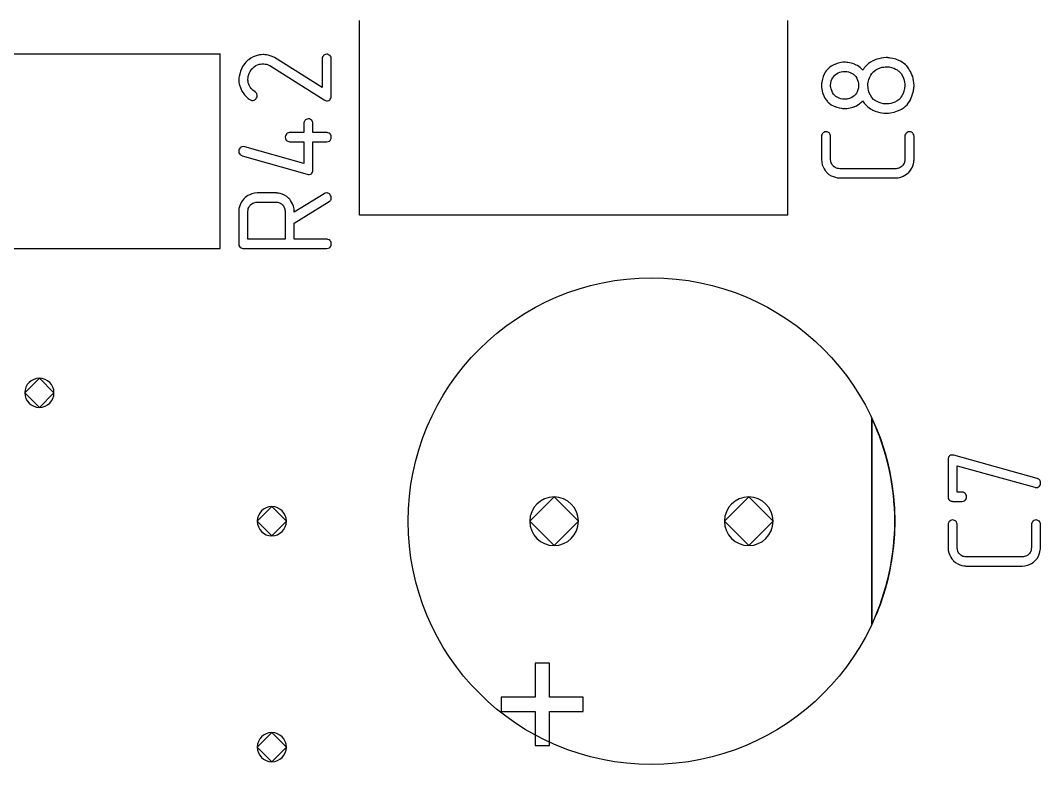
# Model space of a CAD drawing. Header units: inches. Extents: x 0 to 594, y -420 to 0.
# Drawn here: x 200.76 to 211.24, y -84.59 to -76.95 of the extents above; entities that cross this region are included whole.
import ezdxf

# ---------------------------------------------------------------- set-up
doc = ezdxf.new("R2010")
doc.units = ezdxf.units.IN
doc.header["$MEASUREMENT"] = 0

msp = doc.modelspace()

# ---------------------------------------------------------------- linework, layer by layer
at = {"color": 18, "true_color": 0x000000}
for p, q in [((204.24, -78.947), (204.24, -76.947)), ((208.64, -78.947), (208.64, -76.947)), ((198.41, -77.292), (202.81, -77.292)), ((202.81, -79.292), (202.81, -77.292)), ((203.124, -77.336), (203.103, -77.352)), ((203.149, -77.322), (203.124, -77.336)), ((203.18, -77.311), (203.149, -77.322)), ((203.214, -77.301), (203.18, -77.311)), ((203.232, -77.3), (203.214, -77.301)), ((203.251, -77.298), (203.232, -77.3)), ((203.253, -77.298), (203.251, -77.298)), ((203.26, -77.298), (203.253, -77.298)), ((203.272, -77.3), (203.26, -77.298)), ((203.287, -77.302), (203.272, -77.3)), ((203.304, -77.305), (203.287, -77.302)), ((203.324, -77.311), (203.304, -77.305)), ((203.345, -77.319), (203.324, -77.311)), ((203.368, -77.329), (203.345, -77.319)), ((203.857, -77.637), (203.368, -77.329)), ((203.858, -77.329), (203.857, -77.338)), ((203.857, -77.338), (203.857, -77.637)), ((203.864, -77.318), (203.858, -77.329)), ((203.867, -77.314), (203.864, -77.318)), ((203.872, -77.308), (203.867, -77.314)), ((203.875, -77.305), (203.872, -77.308)), ((203.882, -77.301), (203.875, -77.305)), ((203.892, -77.297), (203.882, -77.301)), ((203.905, -77.294), (203.892, -77.297)), ((203.908, -77.294), (203.905, -77.294)), ((203.915, -77.295), (203.908, -77.294)), ((203.924, -77.3), (203.915, -77.295)), ((203.936, -77.307), (203.924, -77.3)), ((203.939, -77.308), (203.936, -77.307)), ((203.943, -77.315), (203.939, -77.308)), ((203.948, -77.325), (203.943, -77.315)), ((203.95, -77.332), (203.948, -77.325)), ((203.951, -77.341), (203.95, -77.332)), ((203.951, -77.73), (203.951, -77.341)), ((209.556, -77.346), (209.538, -77.352)), ((209.576, -77.341), (209.556, -77.346)), ((209.6, -77.335), (209.576, -77.341)), ((209.625, -77.331), (209.6, -77.335)), ((209.653, -77.329), (209.625, -77.331)), ((209.655, -77.329), (209.653, -77.329)), ((209.659, -77.329), (209.655, -77.329)), ((209.665, -77.329), (209.659, -77.329)), ((209.672, -77.331), (209.665, -77.329)), ((209.682, -77.332), (209.672, -77.331)), ((209.693, -77.334), (209.682, -77.332)), ((209.72, -77.338), (209.693, -77.334)), ((209.751, -77.346), (209.72, -77.338)), ((209.783, -77.359), (209.751, -77.346)), ((203.031, -77.438), (203.018, -77.47)), ((203.039, -77.422), (203.031, -77.438)), ((203.049, -77.407), (203.039, -77.422)), ((203.062, -77.391), (203.049, -77.407)), ((203.074, -77.376), (203.062, -77.391)), ((203.076, -77.374), (203.074, -77.376)), ((203.077, -77.373), (203.076, -77.374)), ((203.081, -77.369), (203.077, -77.373)), ((203.087, -77.363), (203.081, -77.369)), ((203.094, -77.357), (203.087, -77.363)), ((203.103, -77.352), (203.094, -77.357)), ((203.128, -77.456), (203.134, -77.449)), ((203.134, -77.449), (203.136, -77.445)), ((203.136, -77.445), (203.139, -77.442)), ((203.139, -77.442), (203.141, -77.441)), ((203.141, -77.441), (203.158, -77.425)), ((203.158, -77.425), (203.176, -77.412)), ((203.176, -77.412), (203.194, -77.404)), ((203.194, -77.404), (203.21, -77.398)), ((203.21, -77.398), (203.225, -77.396)), ((203.225, -77.396), (203.236, -77.393)), ((203.236, -77.393), (203.244, -77.393)), ((203.244, -77.393), (203.245, -77.393)), ((203.245, -77.393), (203.246, -77.393)), ((203.246, -77.393), (203.259, -77.394)), ((203.259, -77.394), (203.272, -77.396)), ((203.272, -77.396), (203.284, -77.398)), ((203.284, -77.398), (203.294, -77.401)), ((203.294, -77.401), (203.304, -77.405)), ((203.304, -77.405), (203.311, -77.408)), ((203.311, -77.408), (203.317, -77.41)), ((203.317, -77.41), (203.318, -77.411)), ((203.318, -77.411), (203.878, -77.762)), ((209.049, -77.451), (209.036, -77.465)), ((209.061, -77.438), (209.049, -77.451)), ((209.063, -77.436), (209.061, -77.438)), ((209.064, -77.435), (209.063, -77.436)), ((209.068, -77.432), (209.064, -77.435)), ((209.074, -77.428), (209.068, -77.432)), ((209.088, -77.418), (209.074, -77.428)), ((209.108, -77.407), (209.088, -77.418)), ((209.132, -77.397), (209.108, -77.407)), ((209.16, -77.387), (209.132, -77.397)), ((209.191, -77.38), (209.16, -77.387)), ((209.208, -77.377), (209.191, -77.38)), ((209.226, -77.377), (209.208, -77.377)), ((209.229, -77.377), (209.226, -77.377)), ((209.235, -77.377), (209.229, -77.377)), ((209.246, -77.379), (209.235, -77.377)), ((209.259, -77.38), (209.246, -77.379)), ((209.274, -77.383), (209.259, -77.38)), ((209.291, -77.386), (209.274, -77.383)), ((209.309, -77.391), (209.291, -77.386)), ((209.328, -77.398), (209.309, -77.391)), ((209.331, -77.4), (209.328, -77.398)), ((209.336, -77.403), (209.331, -77.4)), ((209.345, -77.407), (209.336, -77.403)), ((209.356, -77.412), (209.345, -77.407)), ((209.37, -77.421), (209.356, -77.412)), ((209.384, -77.432), (209.37, -77.421)), ((209.398, -77.444), (209.384, -77.432)), ((209.411, -77.458), (209.398, -77.444)), ((209.412, -77.455), (209.411, -77.456)), ((209.418, -77.448), (209.412, -77.455)), ((209.426, -77.436), (209.418, -77.448)), ((209.438, -77.422), (209.426, -77.436)), ((209.452, -77.407), (209.438, -77.422)), ((209.47, -77.391), (209.452, -77.407)), ((209.49, -77.376), (209.47, -77.391)), ((209.514, -77.363), (209.49, -77.376)), ((209.517, -77.362), (209.514, -77.363)), ((209.525, -77.358), (209.517, -77.362)), ((209.538, -77.352), (209.525, -77.358)), ((209.545, -77.456), (209.567, -77.444)), ((209.567, -77.444), (209.589, -77.435)), ((209.589, -77.435), (209.61, -77.429)), ((209.61, -77.429), (209.627, -77.427)), ((209.627, -77.427), (209.641, -77.424)), ((209.641, -77.424), (209.646, -77.424)), ((209.646, -77.424), (209.651, -77.424)), ((209.651, -77.424), (209.652, -77.424)), ((209.652, -77.424), (209.653, -77.424)), ((209.653, -77.424), (209.682, -77.425)), ((209.682, -77.425), (209.707, -77.431)), ((209.707, -77.431), (209.73, -77.439)), ((209.73, -77.439), (209.749, -77.448)), ((209.749, -77.448), (209.765, -77.456)), ((209.8, -77.367), (209.783, -77.359)), ((209.817, -77.377), (209.8, -77.367)), ((209.834, -77.389), (209.817, -77.377)), ((209.849, -77.401), (209.834, -77.389)), ((209.851, -77.403), (209.849, -77.401)), ((209.854, -77.405), (209.851, -77.403)), ((209.858, -77.41), (209.854, -77.405)), ((209.863, -77.415), (209.858, -77.41)), ((209.871, -77.424), (209.863, -77.415)), ((209.878, -77.434), (209.871, -77.424)), ((209.886, -77.445), (209.878, -77.434)), ((209.893, -77.458), (209.886, -77.445)), ((203.001, -77.546), (203, -77.553)), ((203, -77.553), (203, -77.565)), ((203, -77.553), (203, -77.553)), ((203.002, -77.536), (203.001, -77.546)), ((203.004, -77.525), (203.002, -77.536)), ((203.01, -77.5), (203.004, -77.525)), ((203.018, -77.47), (203.01, -77.5)), ((203.094, -77.558), (203.096, -77.532)), ((203.094, -77.563), (203.094, -77.558)), ((203.096, -77.532), (203.098, -77.521)), ((203.098, -77.521), (203.1, -77.513)), ((203.1, -77.513), (203.103, -77.504)), ((203.103, -77.504), (203.105, -77.498)), ((203.105, -77.498), (203.107, -77.494)), ((203.107, -77.493), (203.118, -77.472)), ((203.107, -77.494), (203.107, -77.493)), ((203.118, -77.472), (203.128, -77.456)), ((208.997, -77.552), (208.991, -77.577)), ((209.005, -77.524), (208.997, -77.552)), ((209.018, -77.494), (209.005, -77.524)), ((209.026, -77.479), (209.018, -77.494)), ((209.036, -77.465), (209.026, -77.479)), ((209.088, -77.569), (209.095, -77.551)), ((209.095, -77.551), (209.104, -77.537)), ((209.104, -77.537), (209.114, -77.524)), ((209.114, -77.524), (209.121, -77.515)), ((209.121, -77.515), (209.126, -77.51)), ((209.126, -77.51), (209.128, -77.508)), ((209.128, -77.508), (209.143, -77.496)), ((209.143, -77.496), (209.16, -77.487)), ((209.16, -77.487), (209.176, -77.48)), ((209.176, -77.48), (209.191, -77.476)), ((209.191, -77.476), (209.205, -77.473)), ((209.205, -77.473), (209.215, -77.472)), ((209.215, -77.472), (209.222, -77.472)), ((209.222, -77.472), (209.225, -77.472)), ((209.225, -77.472), (209.246, -77.473)), ((209.246, -77.473), (209.264, -77.477)), ((209.264, -77.477), (209.281, -77.483)), ((209.281, -77.483), (209.295, -77.49)), ((209.295, -77.49), (209.308, -77.497)), ((209.308, -77.497), (209.317, -77.503)), ((209.317, -77.503), (209.322, -77.507)), ((209.322, -77.507), (209.324, -77.508)), ((209.324, -77.508), (209.339, -77.525)), ((209.339, -77.525), (209.349, -77.542)), ((209.349, -77.542), (209.357, -77.561)), ((209.357, -77.561), (209.363, -77.577)), ((209.411, -77.456), (209.411, -77.458)), ((209.466, -77.583), (209.473, -77.555)), ((209.473, -77.555), (209.483, -77.531)), ((209.483, -77.531), (209.493, -77.51)), ((209.493, -77.51), (209.504, -77.493)), ((209.504, -77.493), (209.514, -77.482)), ((209.514, -77.482), (209.521, -77.475)), ((209.521, -77.475), (209.522, -77.472)), ((209.522, -77.472), (209.524, -77.472)), ((209.524, -77.472), (209.545, -77.456)), ((209.765, -77.456), (209.776, -77.465)), ((209.776, -77.465), (209.783, -77.47)), ((209.783, -77.47), (209.786, -77.472)), ((209.786, -77.472), (209.806, -77.493)), ((209.806, -77.493), (209.82, -77.517)), ((209.82, -77.517), (209.83, -77.541)), ((209.83, -77.541), (209.837, -77.563)), ((209.902, -77.472), (209.893, -77.458)), ((209.91, -77.489), (209.902, -77.472)), ((209.917, -77.506), (209.91, -77.489)), ((209.924, -77.525), (209.917, -77.506)), ((209.93, -77.545), (209.924, -77.525)), ((209.934, -77.568), (209.93, -77.545)), ((203, -77.565), (203.001, -77.583)), ((203.001, -77.583), (203.004, -77.601)), ((203.004, -77.601), (203.007, -77.608)), ((203.007, -77.608), (203.008, -77.614)), ((203.008, -77.614), (203.01, -77.617)), ((203.01, -77.617), (203.01, -77.618)), ((203.01, -77.618), (203.017, -77.638)), ((203.017, -77.638), (203.025, -77.656)), ((203.025, -77.656), (203.028, -77.663)), ((203.028, -77.663), (203.031, -77.669)), ((203.096, -77.57), (203.094, -77.563)), ((203.097, -77.579), (203.096, -77.57)), ((203.098, -77.59), (203.097, -77.579)), ((203.103, -77.601), (203.098, -77.59)), ((203.107, -77.614), (203.103, -77.601)), ((203.114, -77.627), (203.107, -77.614)), ((203.115, -77.628), (203.114, -77.627)), ((203.118, -77.632), (203.115, -77.628)), ((203.122, -77.638), (203.118, -77.632)), ((203.128, -77.646), (203.122, -77.638)), ((203.136, -77.655), (203.128, -77.646)), ((203.146, -77.665), (203.136, -77.655)), ((203.169, -77.682), (203.146, -77.665)), ((208.988, -77.597), (208.987, -77.604)), ((208.987, -77.604), (208.987, -77.615)), ((208.987, -77.604), (208.987, -77.604)), ((208.987, -77.615), (208.988, -77.637)), ((208.989, -77.587), (208.988, -77.597)), ((208.988, -77.637), (208.989, -77.655)), ((208.991, -77.577), (208.989, -77.587)), ((208.989, -77.655), (208.998, -77.692)), ((209.081, -77.615), (209.083, -77.592)), ((209.081, -77.625), (209.081, -77.615)), ((209.084, -77.638), (209.081, -77.625)), ((209.083, -77.592), (209.088, -77.569)), ((209.083, -77.592), (209.083, -77.592)), ((209.087, -77.652), (209.084, -77.638)), ((209.092, -77.669), (209.087, -77.652)), ((209.362, -77.662), (209.355, -77.68)), ((209.367, -77.639), (209.362, -77.662)), ((209.363, -77.577), (209.366, -77.593)), ((209.366, -77.593), (209.367, -77.604)), ((209.367, -77.604), (209.369, -77.613)), ((209.369, -77.615), (209.367, -77.639)), ((209.369, -77.613), (209.369, -77.615)), ((209.463, -77.599), (209.466, -77.583)), ((209.463, -77.624), (209.463, -77.599)), ((209.465, -77.631), (209.463, -77.624)), ((209.466, -77.647), (209.465, -77.631)), ((209.466, -77.583), (209.466, -77.583)), ((209.47, -77.668), (209.466, -77.647)), ((209.841, -77.647), (209.834, -77.675)), ((209.837, -77.563), (209.841, -77.584)), ((209.841, -77.584), (209.842, -77.6)), ((209.844, -77.615), (209.841, -77.647)), ((209.842, -77.6), (209.844, -77.607)), ((209.844, -77.607), (209.844, -77.615)), ((209.931, -77.676), (209.934, -77.662)), ((209.937, -77.59), (209.934, -77.568)), ((209.934, -77.662), (209.935, -77.649)), ((209.935, -77.649), (209.937, -77.638)), ((209.938, -77.615), (209.937, -77.59)), ((209.937, -77.638), (209.938, -77.628)), ((209.938, -77.628), (209.938, -77.615)), ((203.031, -77.669), (203.032, -77.672)), ((203.032, -77.672), (203.033, -77.673)), ((203.033, -77.673), (203.046, -77.693)), ((203.046, -77.693), (203.06, -77.711)), ((203.06, -77.711), (203.074, -77.725)), ((203.074, -77.725), (203.087, -77.738)), ((203.087, -77.738), (203.098, -77.749)), ((203.098, -77.749), (203.108, -77.756)), ((203.108, -77.756), (203.114, -77.761)), ((203.114, -77.761), (203.117, -77.762)), ((203.117, -77.762), (203.128, -77.766)), ((203.128, -77.766), (203.136, -77.769)), ((203.136, -77.769), (203.142, -77.771)), ((203.143, -77.771), (203.15, -77.769)), ((203.15, -77.769), (203.158, -77.768)), ((203.158, -77.768), (203.167, -77.762)), ((203.167, -77.762), (203.174, -77.758)), ((203.17, -77.683), (203.169, -77.682)), ((203.174, -77.686), (203.17, -77.683)), ((203.18, -77.692), (203.174, -77.686)), ((203.174, -77.758), (203.177, -77.755)), ((203.177, -77.755), (203.184, -77.744)), ((203.186, -77.7), (203.18, -77.692)), ((203.184, -77.744), (203.189, -77.732)), ((203.19, -77.721), (203.186, -77.7)), ((203.189, -77.732), (203.19, -77.724)), ((203.19, -77.724), (203.19, -77.721)), ((203.878, -77.762), (203.892, -77.769)), ((203.892, -77.769), (203.903, -77.772)), ((203.926, -77.771), (203.936, -77.765)), ((203.936, -77.765), (203.941, -77.756)), ((203.941, -77.756), (203.947, -77.747)), ((203.947, -77.747), (203.95, -77.738)), ((203.95, -77.738), (203.951, -77.73)), ((208.998, -77.692), (209.011, -77.721)), ((209.011, -77.721), (209.023, -77.747)), ((209.023, -77.747), (209.037, -77.768)), ((209.037, -77.768), (209.044, -77.776)), ((209.101, -77.687), (209.092, -77.669)), ((209.112, -77.706), (209.101, -77.687)), ((209.128, -77.723), (209.112, -77.706)), ((209.129, -77.724), (209.128, -77.723)), ((209.135, -77.728), (209.129, -77.724)), ((209.143, -77.734), (209.135, -77.728)), ((209.154, -77.74), (209.143, -77.734)), ((209.17, -77.747), (209.154, -77.74)), ((209.185, -77.752), (209.17, -77.747)), ((209.205, -77.756), (209.185, -77.752)), ((209.225, -77.758), (209.205, -77.756)), ((209.228, -77.758), (209.225, -77.758)), ((209.235, -77.758), (209.228, -77.758)), ((209.246, -77.756), (209.235, -77.758)), ((209.259, -77.754), (209.246, -77.756)), ((209.276, -77.749), (209.259, -77.754)), ((209.291, -77.742), (209.276, -77.749)), ((209.308, -77.734), (209.291, -77.742)), ((209.324, -77.723), (209.308, -77.734)), ((209.325, -77.721), (209.324, -77.723)), ((209.331, -77.716), (209.325, -77.721)), ((209.338, -77.707), (209.331, -77.716)), ((209.346, -77.694), (209.338, -77.707)), ((209.355, -77.68), (209.346, -77.694)), ((209.477, -77.69), (209.47, -77.668)), ((209.489, -77.714), (209.477, -77.69)), ((209.503, -77.738), (209.489, -77.714)), ((209.522, -77.759), (209.503, -77.738)), ((209.525, -77.761), (209.522, -77.759)), ((209.532, -77.766), (209.525, -77.761)), ((209.543, -77.773), (209.532, -77.766)), ((209.785, -77.759), (209.763, -77.775)), ((209.787, -77.756), (209.785, -77.759)), ((209.794, -77.749), (209.787, -77.756)), ((209.803, -77.737), (209.794, -77.749)), ((209.814, -77.721), (209.803, -77.737)), ((209.825, -77.7), (209.814, -77.721)), ((209.834, -77.675), (209.825, -77.7)), ((209.892, -77.78), (209.902, -77.762)), ((209.902, -77.762), (209.91, -77.744)), ((209.91, -77.744), (209.917, -77.727)), ((209.917, -77.727), (209.927, -77.693)), ((209.927, -77.693), (209.931, -77.676)), ((203.142, -77.771), (203.143, -77.771)), ((203.903, -77.772), (203.91, -77.773)), ((203.91, -77.773), (203.913, -77.773)), ((203.913, -77.773), (203.926, -77.771)), ((209.044, -77.776), (209.05, -77.782)), ((209.05, -77.782), (209.054, -77.787)), ((209.054, -77.787), (209.059, -77.792)), ((209.059, -77.792), (209.06, -77.793)), ((209.06, -77.793), (209.061, -77.795)), ((209.061, -77.795), (209.088, -77.814)), ((209.088, -77.814), (209.116, -77.828)), ((209.116, -77.828), (209.145, -77.838)), ((209.145, -77.838), (209.17, -77.845)), ((209.17, -77.845), (209.192, -77.85)), ((209.192, -77.85), (209.202, -77.851)), ((209.202, -77.851), (209.211, -77.851)), ((209.211, -77.851), (209.216, -77.852)), ((209.216, -77.852), (209.222, -77.852)), ((209.222, -77.852), (209.225, -77.852)), ((209.225, -77.852), (209.226, -77.852)), ((209.226, -77.852), (209.246, -77.851)), ((209.246, -77.851), (209.264, -77.85)), ((209.264, -77.85), (209.281, -77.847)), ((209.281, -77.847), (209.297, -77.842)), ((209.297, -77.842), (209.309, -77.838)), ((209.309, -77.838), (209.319, -77.835)), ((209.319, -77.835), (209.325, -77.834)), ((209.325, -77.834), (209.328, -77.833)), ((209.328, -77.833), (209.346, -77.824)), ((209.346, -77.824), (209.362, -77.814)), ((209.362, -77.814), (209.376, -77.804)), ((209.376, -77.804), (209.387, -77.795)), ((209.387, -77.795), (209.397, -77.786)), ((209.397, -77.786), (209.404, -77.779)), ((209.404, -77.779), (209.408, -77.775)), ((209.408, -77.775), (209.41, -77.773)), ((209.41, -77.773), (209.425, -77.796)), ((209.425, -77.796), (209.442, -77.816)), ((209.442, -77.816), (209.46, -77.833)), ((209.46, -77.833), (209.476, -77.845)), ((209.476, -77.845), (209.491, -77.857)), ((209.491, -77.857), (209.503, -77.864)), ((209.503, -77.864), (209.511, -77.868)), ((209.511, -77.868), (209.512, -77.869)), ((209.512, -77.869), (209.514, -77.869)), ((209.514, -77.869), (209.538, -77.879)), ((209.559, -77.782), (209.543, -77.773)), ((209.579, -77.792), (209.559, -77.782)), ((209.601, -77.799), (209.579, -77.792)), ((209.625, -77.804), (209.601, -77.799)), ((209.653, -77.806), (209.625, -77.804)), ((209.655, -77.806), (209.653, -77.806)), ((209.656, -77.806), (209.655, -77.806)), ((209.66, -77.806), (209.656, -77.806)), ((209.666, -77.804), (209.66, -77.806)), ((209.68, -77.803), (209.666, -77.804)), ((209.699, -77.8), (209.68, -77.803)), ((209.72, -77.795), (209.699, -77.8)), ((209.741, -77.786), (209.72, -77.795)), ((209.763, -77.775), (209.741, -77.786)), ((209.768, -77.878), (209.796, -77.865)), ((209.796, -77.865), (209.809, -77.858)), ((209.809, -77.858), (209.82, -77.852)), ((209.82, -77.852), (209.828, -77.847)), ((209.828, -77.847), (209.837, -77.841)), ((209.837, -77.841), (209.842, -77.837)), ((209.842, -77.837), (209.847, -77.833)), ((209.847, -77.833), (209.849, -77.831)), ((209.849, -77.831), (209.851, -77.83)), ((209.851, -77.83), (209.866, -77.814)), ((209.866, -77.814), (209.879, -77.797)), ((209.879, -77.797), (209.892, -77.78)), ((203.678, -77.978), (203.675, -77.983)), ((203.683, -77.972), (203.678, -77.978)), ((203.686, -77.969), (203.683, -77.972)), ((203.693, -77.965), (203.686, -77.969)), ((203.703, -77.961), (203.693, -77.965)), ((203.716, -77.958), (203.703, -77.961)), ((203.719, -77.958), (203.716, -77.958)), ((203.726, -77.959), (203.719, -77.958)), ((203.736, -77.964), (203.726, -77.959)), ((203.747, -77.971), (203.736, -77.964)), ((203.75, -77.972), (203.747, -77.971)), ((203.754, -77.979), (203.75, -77.972)), ((203.759, -77.99), (203.754, -77.979)), ((209.538, -77.879), (209.563, -77.888)), ((209.563, -77.888), (209.587, -77.893)), ((209.587, -77.893), (209.608, -77.896)), ((209.608, -77.896), (209.627, -77.899)), ((209.627, -77.899), (209.641, -77.9)), ((209.641, -77.9), (209.646, -77.9)), ((209.646, -77.9), (209.651, -77.9)), ((209.651, -77.9), (209.652, -77.9)), ((209.652, -77.9), (209.653, -77.9)), ((209.653, -77.9), (209.675, -77.899)), ((209.675, -77.899), (209.696, -77.897)), ((209.696, -77.897), (209.734, -77.889)), ((209.734, -77.889), (209.768, -77.878)), ((203.669, -77.995), (203.668, -78.003)), ((203.668, -78.003), (203.668, -78.1)), ((203.675, -77.983), (203.669, -77.995)), ((203.761, -77.997), (203.759, -77.99)), ((203.762, -78.006), (203.761, -77.997)), ((203.762, -78.1), (203.762, -78.006)), ((203.479, -78.137), (203.478, -78.145)), ((203.478, -78.145), (203.478, -78.148)), ((203.478, -78.148), (203.479, -78.161)), ((203.483, -78.127), (203.479, -78.137)), ((203.479, -78.161), (203.483, -78.171)), ((203.49, -78.116), (203.483, -78.127)), ((203.483, -78.171), (203.489, -78.178)), ((203.489, -78.178), (203.49, -78.181)), ((203.492, -78.113), (203.49, -78.114)), ((203.49, -78.114), (203.49, -78.116)), ((203.49, -78.181), (203.503, -78.189)), ((203.499, -78.107), (203.492, -78.113)), ((203.51, -78.103), (203.499, -78.107)), ((203.503, -78.189), (203.514, -78.193)), ((203.517, -78.1), (203.51, -78.103)), ((203.525, -78.1), (203.517, -78.1)), ((203.668, -78.1), (203.525, -78.1)), ((203.905, -78.1), (203.762, -78.1)), ((203.906, -78.1), (203.905, -78.1)), ((203.909, -78.1), (203.906, -78.1)), ((203.917, -78.102), (203.909, -78.1)), ((203.929, -78.106), (203.917, -78.102)), ((203.92, -78.192), (203.931, -78.188)), ((203.94, -78.114), (203.929, -78.106)), ((203.931, -78.188), (203.937, -78.184)), ((203.937, -78.184), (203.94, -78.181)), ((203.941, -78.117), (203.94, -78.114)), ((203.94, -78.181), (203.947, -78.169)), ((203.946, -78.123), (203.941, -78.117)), ((203.95, -78.134), (203.946, -78.123)), ((203.947, -78.169), (203.95, -78.16)), ((203.951, -78.148), (203.95, -78.134)), ((203.95, -78.16), (203.951, -78.151)), ((203.951, -78.151), (203.951, -78.148)), ((208.988, -78.126), (208.987, -78.134)), ((208.987, -78.134), (208.987, -78.375)), ((208.987, -78.134), (208.987, -78.134)), ((208.994, -78.115), (208.988, -78.126)), ((208.997, -78.11), (208.994, -78.115)), ((209.002, -78.105), (208.997, -78.11)), ((209.005, -78.102), (209.002, -78.105)), ((209.012, -78.098), (209.005, -78.102)), ((209.022, -78.093), (209.012, -78.098)), ((209.035, -78.091), (209.022, -78.093)), ((209.037, -78.091), (209.035, -78.091)), ((209.044, -78.092), (209.037, -78.091)), ((209.054, -78.096), (209.044, -78.092)), ((209.066, -78.103), (209.054, -78.096)), ((209.068, -78.105), (209.066, -78.103)), ((209.073, -78.112), (209.068, -78.105)), ((209.078, -78.123), (209.073, -78.112)), ((209.08, -78.13), (209.078, -78.123)), ((209.081, -78.138), (209.08, -78.13)), ((209.081, -78.384), (209.081, -78.138)), ((209.845, -78.126), (209.844, -78.134)), ((209.844, -78.134), (209.844, -78.377)), ((209.851, -78.116), (209.845, -78.126)), ((209.854, -78.11), (209.851, -78.116)), ((209.859, -78.105), (209.854, -78.11)), ((209.862, -78.102), (209.859, -78.105)), ((209.869, -78.098), (209.862, -78.102)), ((209.879, -78.093), (209.869, -78.098)), ((209.892, -78.091), (209.879, -78.093)), ((209.894, -78.091), (209.892, -78.091)), ((209.902, -78.092), (209.894, -78.091)), ((209.911, -78.096), (209.902, -78.092)), ((209.923, -78.103), (209.911, -78.096)), ((209.926, -78.105), (209.923, -78.103)), ((209.93, -78.112), (209.926, -78.105)), ((209.935, -78.122), (209.93, -78.112)), ((209.937, -78.129), (209.935, -78.122)), ((209.938, -78.137), (209.937, -78.129)), ((209.938, -78.382), (209.938, -78.137)), ((203.001, -78.281), (203, -78.289)), ((203, -78.289), (203, -78.301)), ((203, -78.289), (203, -78.289)), ((203.005, -78.27), (203.001, -78.281)), ((203.014, -78.258), (203.005, -78.27)), ((203.017, -78.255), (203.014, -78.258)), ((203.022, -78.251), (203.017, -78.255)), ((203.033, -78.247), (203.022, -78.251)), ((203.048, -78.244), (203.033, -78.247)), ((203.062, -78.246), (203.048, -78.244)), ((203.668, -78.419), (203.062, -78.246)), ((203.514, -78.193), (203.523, -78.195)), ((203.523, -78.195), (203.524, -78.195)), ((203.524, -78.195), (203.525, -78.195)), ((203.525, -78.195), (203.668, -78.195)), ((203.668, -78.195), (203.668, -78.419)), ((203.762, -78.488), (203.762, -78.195)), ((203.762, -78.195), (203.905, -78.195)), ((203.905, -78.195), (203.92, -78.192)), ((203, -78.301), (203.001, -78.306)), ((203.001, -78.306), (203.002, -78.31)), ((203.002, -78.31), (203.004, -78.312)), ((203.004, -78.312), (203.01, -78.32)), ((203.01, -78.32), (203.018, -78.329)), ((203.018, -78.329), (203.026, -78.333)), ((203.026, -78.333), (203.032, -78.336)), ((203.032, -78.336), (203.035, -78.337)), ((203.035, -78.337), (203.702, -78.528)), ((208.987, -78.375), (208.989, -78.404)), ((209.083, -78.391), (209.081, -78.384)), ((209.084, -78.399), (209.083, -78.391)), ((209.088, -78.411), (209.084, -78.399)), ((209.842, -78.389), (209.841, -78.401)), ((209.844, -78.377), (209.842, -78.389)), ((209.935, -78.402), (209.937, -78.388)), ((209.937, -78.388), (209.938, -78.382)), ((203.758, -78.505), (203.761, -78.496)), ((203.761, -78.496), (203.762, -78.488)), ((208.989, -78.404), (208.995, -78.43)), ((208.995, -78.43), (209.005, -78.453)), ((209.005, -78.453), (209.015, -78.473)), ((209.015, -78.473), (209.025, -78.49)), ((209.025, -78.49), (209.035, -78.501)), ((209.035, -78.501), (209.04, -78.508)), ((209.092, -78.422), (209.088, -78.411)), ((209.099, -78.433), (209.092, -78.422)), ((209.109, -78.444), (209.099, -78.433)), ((209.112, -78.447), (209.109, -78.444)), ((209.118, -78.453), (209.112, -78.447)), ((209.128, -78.46), (209.118, -78.453)), ((209.14, -78.466), (209.128, -78.46)), ((209.142, -78.466), (209.14, -78.466)), ((209.143, -78.467), (209.142, -78.466)), ((209.152, -78.468), (209.143, -78.467)), ((209.163, -78.47), (209.152, -78.468)), ((209.177, -78.471), (209.163, -78.47)), ((209.749, -78.471), (209.177, -78.471)), ((209.751, -78.471), (209.749, -78.471)), ((209.756, -78.471), (209.751, -78.471)), ((209.763, -78.47), (209.756, -78.471)), ((209.772, -78.468), (209.763, -78.47)), ((209.783, -78.464), (209.772, -78.468)), ((209.794, -78.46), (209.783, -78.464)), ((209.806, -78.453), (209.794, -78.46)), ((209.817, -78.444), (209.806, -78.453)), ((209.818, -78.442), (209.817, -78.444)), ((209.824, -78.435), (209.818, -78.442)), ((209.831, -78.425), (209.824, -78.435)), ((209.838, -78.413), (209.831, -78.425)), ((209.84, -78.411), (209.838, -78.412)), ((209.838, -78.412), (209.838, -78.413)), ((209.841, -78.401), (209.84, -78.411)), ((209.883, -78.509), (209.902, -78.487)), ((209.902, -78.487), (209.916, -78.464)), ((209.916, -78.464), (209.924, -78.442)), ((209.924, -78.442), (209.931, -78.42)), ((209.931, -78.42), (209.935, -78.402)), ((203.702, -78.528), (203.713, -78.53)), ((203.713, -78.53), (203.724, -78.53)), ((203.724, -78.53), (203.737, -78.528)), ((203.737, -78.528), (203.747, -78.522)), ((203.747, -78.522), (203.752, -78.515)), ((203.752, -78.515), (203.758, -78.505)), ((209.04, -78.508), (209.043, -78.511)), ((209.043, -78.511), (209.064, -78.529)), ((209.064, -78.529), (209.087, -78.543)), ((209.087, -78.543), (209.109, -78.552)), ((209.109, -78.552), (209.13, -78.559)), ((209.13, -78.559), (209.149, -78.563)), ((209.149, -78.563), (209.164, -78.564)), ((209.164, -78.564), (209.17, -78.566)), ((209.17, -78.566), (209.173, -78.566)), ((209.173, -78.566), (209.176, -78.566)), ((209.176, -78.566), (209.177, -78.566)), ((209.177, -78.566), (209.748, -78.566)), ((209.748, -78.566), (209.776, -78.563)), ((209.776, -78.563), (209.803, -78.557)), ((209.803, -78.557), (209.825, -78.547)), ((209.825, -78.547), (209.845, -78.537)), ((209.845, -78.537), (209.862, -78.528)), ((209.862, -78.528), (209.873, -78.518)), ((209.873, -78.518), (209.88, -78.512)), ((209.88, -78.512), (209.883, -78.509)), ((203.038, -78.797), (203.024, -78.819)), ((203.056, -78.776), (203.038, -78.797)), ((203.059, -78.773), (203.056, -78.776)), ((203.066, -78.767), (203.059, -78.773)), ((203.079, -78.757), (203.066, -78.767)), ((203.094, -78.747), (203.079, -78.757)), ((203.114, -78.738), (203.094, -78.747)), ((203.136, -78.728), (203.114, -78.738)), ((203.162, -78.722), (203.136, -78.728)), ((203.156, -78.821), (203.166, -78.817)), ((203.19, -78.719), (203.162, -78.722)), ((203.166, -78.817), (203.176, -78.815)), ((203.176, -78.815), (203.183, -78.814)), ((203.183, -78.814), (203.189, -78.814)), ((203.189, -78.814), (203.19, -78.814)), ((203.38, -78.719), (203.19, -78.719)), ((203.19, -78.814), (203.382, -78.814)), ((203.382, -78.719), (203.38, -78.719)), ((203.383, -78.719), (203.382, -78.719)), ((203.382, -78.814), (203.397, -78.815)), ((203.387, -78.719), (203.383, -78.719)), ((203.393, -78.721), (203.387, -78.719)), ((203.408, -78.722), (203.393, -78.721)), ((203.397, -78.815), (203.41, -78.818)), ((203.427, -78.726), (203.408, -78.722)), ((203.41, -78.818), (203.423, -78.822)), ((203.448, -78.733), (203.427, -78.726)), ((203.47, -78.743), (203.448, -78.733)), ((203.493, -78.757), (203.47, -78.743)), ((203.516, -78.776), (203.493, -78.757)), ((203.518, -78.778), (203.516, -78.776)), ((203.524, -78.785), (203.518, -78.778)), ((203.533, -78.798), (203.524, -78.785)), ((203.542, -78.814), (203.533, -78.798)), ((203.554, -78.833), (203.542, -78.814)), ((203.878, -78.728), (203.571, -78.919)), ((203.571, -79.032), (203.93, -78.808)), ((203.889, -78.723), (203.878, -78.728)), ((203.905, -78.719), (203.889, -78.723)), ((203.906, -78.719), (203.905, -78.719)), ((203.908, -78.719), (203.906, -78.719)), ((203.916, -78.721), (203.908, -78.719)), ((203.927, -78.726), (203.916, -78.721)), ((203.933, -78.729), (203.927, -78.726)), ((203.93, -78.808), (203.939, -78.801)), ((203.939, -78.735), (203.933, -78.729)), ((203.94, -78.738), (203.939, -78.735)), ((203.939, -78.801), (203.944, -78.795)), ((203.944, -78.745), (203.94, -78.738)), ((203.95, -78.756), (203.944, -78.745)), ((203.944, -78.795), (203.947, -78.791)), ((203.947, -78.791), (203.948, -78.79)), ((203.948, -78.79), (203.95, -78.783)), ((203.951, -78.77), (203.95, -78.756)), ((203.95, -78.783), (203.951, -78.776)), ((203.951, -78.776), (203.951, -78.77)), ((203.001, -78.897), (203, -78.902)), ((203, -78.902), (203, -79.244)), ((203, -78.902), (203, -78.902)), ((203.002, -78.881), (203.001, -78.897)), ((203.007, -78.863), (203.002, -78.881)), ((203.014, -78.842), (203.007, -78.863)), ((203.024, -78.819), (203.014, -78.842)), ((203.094, -78.91), (203.096, -78.895)), ((203.094, -79.196), (203.094, -78.91)), ((203.096, -78.895), (203.098, -78.881)), ((203.096, -78.895), (203.096, -78.895)), ((203.098, -78.881), (203.103, -78.87)), ((203.103, -78.87), (203.108, -78.86)), ((203.108, -78.86), (203.114, -78.853)), ((203.114, -78.853), (203.118, -78.846)), ((203.118, -78.846), (203.121, -78.843)), ((203.121, -78.843), (203.122, -78.842)), ((203.122, -78.842), (203.134, -78.832)), ((203.134, -78.832), (203.145, -78.825)), ((203.145, -78.825), (203.156, -78.821)), ((203.423, -78.822), (203.432, -78.828)), ((203.432, -78.828), (203.439, -78.833)), ((203.439, -78.833), (203.447, -78.838)), ((203.447, -78.838), (203.449, -78.84)), ((203.449, -78.84), (203.451, -78.842)), ((203.451, -78.842), (203.459, -78.853)), ((203.459, -78.853), (203.465, -78.864)), ((203.465, -78.864), (203.47, -78.876)), ((203.47, -78.876), (203.473, -78.886)), ((203.473, -78.886), (203.475, -78.895)), ((203.475, -78.895), (203.476, -78.902)), ((203.476, -78.902), (203.476, -79.196)), ((203.562, -78.856), (203.554, -78.833)), ((203.568, -78.883), (203.562, -78.856)), ((203.571, -78.911), (203.568, -78.883)), ((203.571, -78.919), (203.571, -78.911)), ((208.64, -78.947), (204.24, -78.947)), ((203.571, -79.196), (203.571, -79.032)), ((203.476, -79.196), (203.094, -79.196)), ((203.905, -79.196), (203.571, -79.196)), ((203.906, -79.196), (203.905, -79.196)), ((203.909, -79.196), (203.906, -79.196)), ((203.917, -79.197), (203.909, -79.196)), ((203.929, -79.201), (203.917, -79.197)), ((203.94, -79.21), (203.929, -79.201)), ((203.941, -79.213), (203.94, -79.21)), ((203.946, -79.218), (203.941, -79.213)), ((203.95, -79.23), (203.946, -79.218)), ((203.951, -79.244), (203.95, -79.23)), ((198.41, -79.292), (202.81, -79.292)), ((203, -79.244), (203.001, -79.259)), ((203.001, -79.259), (203.007, -79.27)), ((203.007, -79.27), (203.015, -79.279)), ((203.015, -79.279), (203.024, -79.285)), ((203.024, -79.285), (203.032, -79.287)), ((203.032, -79.287), (203.041, -79.289)), ((203.041, -79.289), (203.046, -79.29)), ((203.046, -79.29), (203.048, -79.29)), ((203.048, -79.29), (203.905, -79.29)), ((203.905, -79.29), (203.92, -79.287)), ((203.92, -79.287), (203.931, -79.283)), ((203.931, -79.283), (203.937, -79.279)), ((203.937, -79.279), (203.94, -79.276)), ((203.94, -79.276), (203.947, -79.265)), ((203.947, -79.265), (203.95, -79.255)), ((203.95, -79.255), (203.951, -79.246)), ((203.951, -79.246), (203.951, -79.244)), ((200.952, -80.623), (200.802, -80.773)), ((201.102, -80.773), (200.952, -80.623)), ((200.802, -80.773), (200.952, -80.923)), ((200.952, -80.923), (201.102, -80.773)), ((209.506, -83.149), (209.506, -81.036)), ((209.564, -81.159), (209.506, -81.036)), ((209.506, -81.036), (209.506, -83.149)), ((209.652, -81.418), (209.564, -81.159)), ((209.711, -81.684), (209.652, -81.418)), ((210.291, -81.436), (210.288, -81.444)), ((210.297, -81.427), (210.291, -81.436)), ((210.304, -81.419), (210.297, -81.427)), ((210.313, -81.413), (210.304, -81.419)), ((210.326, -81.412), (210.313, -81.413)), ((210.347, -81.415), (210.326, -81.412)), ((211.203, -81.653), (210.347, -81.415)), ((210.288, -81.444), (210.287, -81.453)), ((210.287, -81.453), (210.287, -81.842)), ((210.287, -81.453), (210.287, -81.453)), ((210.381, -81.794), (210.381, -81.523)), ((210.381, -81.523), (211.179, -81.743)), ((209.74, -81.956), (209.711, -81.684)), ((211.179, -81.743), (211.183, -81.745)), ((211.183, -81.745), (211.187, -81.746)), ((211.187, -81.746), (211.192, -81.746)), ((211.192, -81.746), (211.193, -81.746)), ((211.193, -81.746), (211.207, -81.745)), ((211.206, -81.653), (211.203, -81.653)), ((211.211, -81.656), (211.206, -81.653)), ((211.207, -81.745), (211.218, -81.739)), ((211.22, -81.66), (211.211, -81.656)), ((211.218, -81.739), (211.224, -81.735)), ((211.228, -81.668), (211.22, -81.66)), ((211.224, -81.735), (211.227, -81.733)), ((211.227, -81.733), (211.234, -81.722)), ((211.23, -81.671), (211.228, -81.668)), ((211.233, -81.677), (211.23, -81.671)), ((211.237, -81.687), (211.233, -81.677)), ((211.234, -81.722), (211.237, -81.711)), ((211.238, -81.698), (211.237, -81.687)), ((211.237, -81.711), (211.238, -81.701)), ((211.238, -81.701), (211.238, -81.698)), ((206.24, -81.842), (205.99, -82.092)), ((206.49, -82.092), (206.24, -81.842)), ((208.24, -81.842), (207.99, -82.092)), ((208.49, -82.092), (208.24, -81.842)), ((210.287, -81.842), (210.288, -81.857)), ((210.288, -81.857), (210.294, -81.869)), ((210.429, -81.794), (210.381, -81.794)), ((210.43, -81.794), (210.429, -81.794)), ((210.433, -81.794), (210.43, -81.794)), ((210.437, -81.794), (210.433, -81.794)), ((210.443, -81.795), (210.437, -81.794)), ((210.454, -81.8), (210.443, -81.795)), ((210.466, -81.808), (210.454, -81.8)), ((210.467, -81.811), (210.466, -81.808)), ((210.471, -81.816), (210.467, -81.811)), ((210.476, -81.828), (210.471, -81.816)), ((210.473, -81.863), (210.476, -81.853)), ((210.477, -81.842), (210.476, -81.828)), ((210.476, -81.853), (210.477, -81.845)), ((210.477, -81.845), (210.477, -81.842)), ((203.34, -81.942), (203.19, -82.092)), ((203.49, -82.092), (203.34, -81.942)), ((209.74, -82.229), (209.74, -81.956)), ((210.294, -81.869), (210.302, -81.877)), ((210.302, -81.877), (210.311, -81.883)), ((210.311, -81.883), (210.319, -81.885)), ((210.319, -81.885), (210.328, -81.887)), ((210.328, -81.887), (210.333, -81.888)), ((210.333, -81.888), (210.335, -81.888)), ((210.335, -81.888), (210.43, -81.888)), ((210.43, -81.888), (210.446, -81.885)), ((210.446, -81.885), (210.457, -81.881)), ((210.457, -81.881), (210.463, -81.877)), ((210.463, -81.877), (210.466, -81.874)), ((210.466, -81.874), (210.473, -81.863)), ((203.19, -82.092), (203.34, -82.242)), ((203.34, -82.242), (203.49, -82.092)), ((205.99, -82.092), (206.24, -82.342)), ((206.24, -82.342), (206.49, -82.092)), ((207.99, -82.092), (208.24, -82.342)), ((208.24, -82.342), (208.49, -82.092)), ((210.288, -82.114), (210.287, -82.122)), ((210.287, -82.122), (210.287, -82.363)), ((210.287, -82.122), (210.287, -82.122)), ((210.294, -82.103), (210.288, -82.114)), ((210.297, -82.098), (210.294, -82.103)), ((210.302, -82.093), (210.297, -82.098)), ((210.305, -82.09), (210.302, -82.093)), ((210.312, -82.086), (210.305, -82.09)), ((210.322, -82.081), (210.312, -82.086)), ((210.335, -82.079), (210.322, -82.081)), ((210.337, -82.079), (210.335, -82.079)), ((210.344, -82.08), (210.337, -82.079)), ((210.354, -82.084), (210.344, -82.08)), ((210.366, -82.091), (210.354, -82.084)), ((210.368, -82.093), (210.366, -82.091)), ((210.373, -82.1), (210.368, -82.093)), ((210.378, -82.111), (210.373, -82.1)), ((210.38, -82.118), (210.378, -82.111)), ((210.381, -82.127), (210.38, -82.118)), ((210.381, -82.372), (210.381, -82.127)), ((211.145, -82.114), (211.144, -82.122)), ((211.144, -82.122), (211.144, -82.365)), ((211.151, -82.104), (211.145, -82.114)), ((211.154, -82.098), (211.151, -82.104)), ((211.159, -82.093), (211.154, -82.098)), ((211.162, -82.09), (211.159, -82.093)), ((211.169, -82.086), (211.162, -82.09)), ((211.179, -82.081), (211.169, -82.086)), ((211.192, -82.079), (211.179, -82.081)), ((211.194, -82.079), (211.192, -82.079)), ((211.202, -82.08), (211.194, -82.079)), ((211.211, -82.084), (211.202, -82.08)), ((211.223, -82.091), (211.211, -82.084)), ((211.226, -82.093), (211.223, -82.091)), ((211.23, -82.1), (211.226, -82.093)), ((211.235, -82.11), (211.23, -82.1)), ((211.237, -82.117), (211.235, -82.11)), ((211.238, -82.125), (211.237, -82.117)), ((211.238, -82.37), (211.238, -82.125)), ((209.711, -82.5), (209.74, -82.229)), ((210.287, -82.363), (210.289, -82.392)), ((210.383, -82.379), (210.381, -82.372)), ((210.384, -82.387), (210.383, -82.379)), ((211.142, -82.377), (211.141, -82.389)), ((211.144, -82.365), (211.142, -82.377)), ((211.235, -82.39), (211.237, -82.376)), ((211.237, -82.376), (211.238, -82.37)), ((210.289, -82.392), (210.295, -82.418)), ((210.295, -82.418), (210.305, -82.441)), ((210.305, -82.441), (210.315, -82.461)), ((210.315, -82.461), (210.325, -82.478)), ((210.325, -82.478), (210.335, -82.489)), ((210.388, -82.399), (210.384, -82.387)), ((210.392, -82.41), (210.388, -82.399)), ((210.399, -82.421), (210.392, -82.41)), ((210.409, -82.432), (210.399, -82.421)), ((210.412, -82.435), (210.409, -82.432)), ((210.418, -82.441), (210.412, -82.435)), ((210.428, -82.448), (210.418, -82.441)), ((210.44, -82.454), (210.428, -82.448)), ((210.442, -82.454), (210.44, -82.454)), ((210.443, -82.455), (210.442, -82.454)), ((210.452, -82.456), (210.443, -82.455)), ((210.463, -82.458), (210.452, -82.456)), ((210.477, -82.459), (210.463, -82.458)), ((211.049, -82.459), (210.477, -82.459)), ((211.051, -82.459), (211.049, -82.459)), ((211.056, -82.459), (211.051, -82.459)), ((211.063, -82.458), (211.056, -82.459)), ((211.072, -82.456), (211.063, -82.458)), ((211.083, -82.452), (211.072, -82.456)), ((211.094, -82.448), (211.083, -82.452)), ((211.106, -82.441), (211.094, -82.448)), ((211.117, -82.432), (211.106, -82.441)), ((211.118, -82.43), (211.117, -82.432)), ((211.124, -82.423), (211.118, -82.43)), ((211.131, -82.413), (211.124, -82.423)), ((211.138, -82.401), (211.131, -82.413)), ((211.14, -82.399), (211.138, -82.4)), ((211.138, -82.4), (211.138, -82.401)), ((211.141, -82.389), (211.14, -82.399)), ((211.183, -82.497), (211.202, -82.475)), ((211.202, -82.475), (211.216, -82.452)), ((211.216, -82.452), (211.224, -82.43)), ((211.224, -82.43), (211.231, -82.408)), ((211.231, -82.408), (211.235, -82.39)), ((209.652, -82.766), (209.711, -82.5)), ((210.335, -82.489), (210.34, -82.496)), ((210.34, -82.496), (210.343, -82.499)), ((210.343, -82.499), (210.364, -82.517)), ((210.364, -82.517), (210.387, -82.531)), ((210.387, -82.531), (210.409, -82.54)), ((210.409, -82.54), (210.43, -82.547)), ((210.43, -82.547), (210.449, -82.551)), ((210.449, -82.551), (210.464, -82.552)), ((210.464, -82.552), (210.47, -82.554)), ((210.47, -82.554), (210.473, -82.554)), ((210.473, -82.554), (210.476, -82.554)), ((210.476, -82.554), (210.477, -82.554)), ((210.477, -82.554), (211.048, -82.554)), ((211.048, -82.554), (211.076, -82.551)), ((211.076, -82.551), (211.103, -82.545)), ((211.103, -82.545), (211.125, -82.535)), ((211.125, -82.535), (211.145, -82.526)), ((211.145, -82.526), (211.162, -82.516)), ((211.162, -82.516), (211.173, -82.506)), ((211.173, -82.506), (211.18, -82.5)), ((211.18, -82.5), (211.183, -82.497)), ((209.564, -83.025), (209.652, -82.766)), ((209.506, -83.149), (209.564, -83.025)), ((209.506, -83.149), (209.506, -83.149)), ((209.506, -83.149), (209.506, -83.149)), ((206.192, -83.549), (206.044, -83.549)), ((206.044, -83.549), (206.044, -83.901)), ((206.192, -83.901), (206.192, -83.549)), ((206.044, -83.901), (205.696, -83.901)), ((205.696, -83.901), (205.696, -84.048)), ((206.54, -83.901), (206.192, -83.901)), ((206.54, -84.048), (206.54, -83.901)), ((205.696, -84.048), (206.044, -84.048)), ((206.044, -84.048), (206.044, -84.396)), ((206.192, -84.396), (206.192, -84.048)), ((206.192, -84.048), (206.54, -84.048)), ((203.34, -84.263), (203.19, -84.413)), ((203.49, -84.413), (203.34, -84.263)), ((203.19, -84.413), (203.34, -84.563)), ((203.34, -84.563), (203.49, -84.413)), ((206.044, -84.396), (206.192, -84.396)), ((206.044, -84.396), (206.044, -84.396))]:
    msp.add_line(p, q, dxfattribs=at)
for centre, radius, start, end in [((200.952, -80.773), 0.15, 90, 180), ((200.952, -80.773), 0.15, 0, 90), ((200.952, -80.773), 0.15, 180, 270), ((200.952, -80.773), 0.15, 270, 360), ((207.24, -82.092), 2.5, 335, 25), ((206.24, -82.092), 0.25, 90, 180), ((206.24, -82.092), 0.25, 0, 90), ((208.24, -82.092), 0.25, 90, 180), ((208.24, -82.092), 0.25, 0, 90), ((203.34, -82.092), 0.15, 90, 180), ((203.34, -82.092), 0.15, 0, 90), ((203.34, -82.092), 0.15, 180, 270), ((203.34, -82.092), 0.15, 270, 0), ((206.24, -82.092), 0.25, 180, 270), ((206.24, -82.092), 0.25, 270, 0), ((208.24, -82.092), 0.25, 180, 270), ((208.24, -82.092), 0.25, 270, 0), ((203.34, -84.413), 0.15, 90, 180), ((203.34, -84.413), 0.15, 0, 90), ((203.34, -84.413), 0.15, 180, 270), ((203.34, -84.413), 0.15, 270, 360)]:
    msp.add_arc(centre, radius, start, end, dxfattribs=at)
msp.add_ellipse((207.24, -82.092), major_axis=(0, 2.5), ratio=1, dxfattribs=at)

doc.saveas('drawing.dxf')
